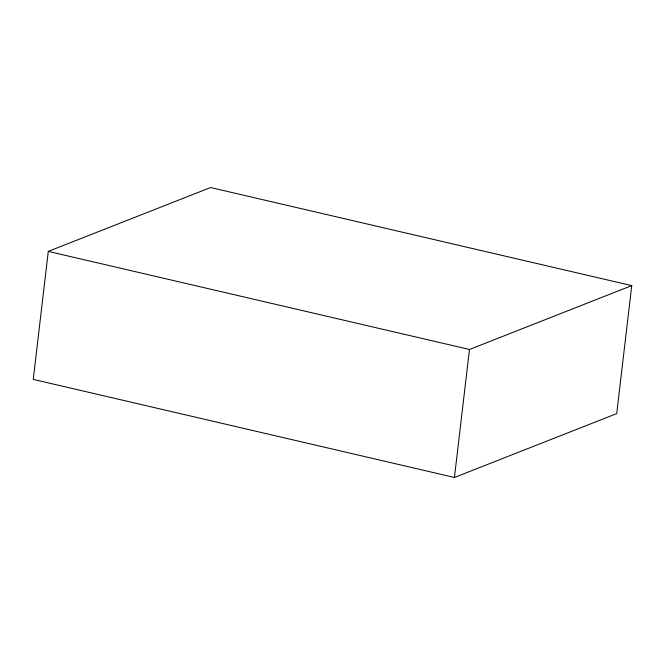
<?xml version="1.0" encoding="UTF-8"?>
<svg xmlns="http://www.w3.org/2000/svg" width="665" height="665" viewBox="0 0 665 665"><rect width="100%" height="100%" fill="white"/><g stroke="black" fill="none" stroke-linecap="round" stroke-linejoin="round"><path stroke-width="1" d="M48.287 251.395L33.25 379.391L454.436 477.47L616.713 413.605L631.75 285.609L210.564 187.53L48.287 251.395L469.473 349.474L631.75 285.609M454.436 477.47L469.473 349.474"/></g></svg>
